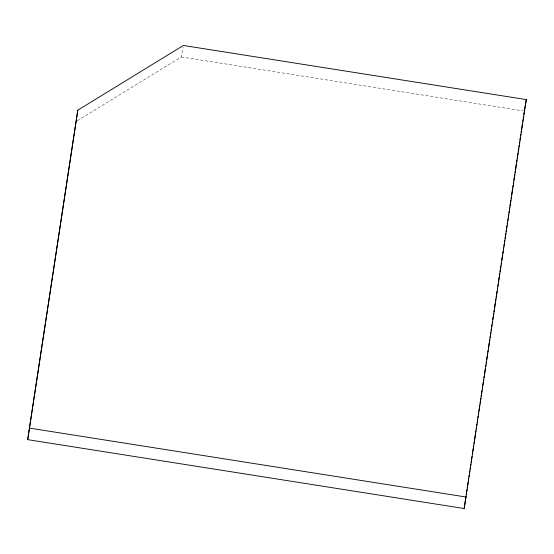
<?xml version="1.0" encoding="UTF-8"?>
<svg xmlns="http://www.w3.org/2000/svg" width="554" height="554" viewBox="0 0 554 554"><rect width="100%" height="100%" fill="white"/><g stroke="black" fill="none" stroke-linecap="round" stroke-linejoin="round"><path stroke-width="0.42" stroke-dasharray="2.77 2.08" d="M77.255 120.786L181.338 56.965L183.062 47.104M181.338 56.965L523.433 110.959"/><path stroke-width="0.83" d="M27.7 439.647L77.802 110.184L183.353 45.463L526.3 99.595L464.183 508.537L27.7 439.647L77.802 110.184M464.183 508.537L465.99 496.578M466.246 494.867L466.51 493.157M466.766 491.446L467.022 489.736M467.285 488.026L468.185 482.042M468.449 480.332L468.705 478.628M468.961 476.918L469.217 475.207M469.48 473.497L469.868 470.935M470.124 469.224L470.381 467.514M470.644 465.803L470.9 464.093M471.156 462.389L472.063 456.406M472.32 454.696L472.583 452.985M472.839 451.275L473.746 445.291M474.002 443.581L474.259 441.87M474.522 440.16L475.297 435.035M475.554 433.325L475.941 430.763M476.198 429.052L476.461 427.342M476.717 425.631L476.973 423.921M477.236 422.217L477.624 419.648M477.88 417.938L478.137 416.234M478.4 414.524L478.656 412.813M478.912 411.103L479.819 405.119M480.076 403.409L480.339 401.698M480.595 399.988L480.851 398.284M481.114 396.574L481.502 394.005M481.758 392.301L482.015 390.591M482.278 388.88L482.534 387.17M482.79 385.459L483.697 379.476M483.954 377.766L484.217 376.062M484.473 374.352L485.38 368.368M485.636 366.658L485.893 364.947M486.156 363.237L486.412 361.527M486.668 359.816L487.575 353.84M487.832 352.129L488.095 350.419M488.351 348.708L489.258 342.725M489.514 341.015L489.771 339.304M490.034 337.594L490.809 332.469M491.066 330.759L491.453 328.197M491.71 326.486L491.973 324.776M492.229 323.065L492.485 321.355M492.748 319.644L493.136 317.082M493.392 315.371L493.649 313.668M493.912 311.957L494.168 310.247M494.424 308.536L495.331 302.553M495.588 300.843L495.851 299.132M496.107 297.422L496.363 295.718M496.626 294.008L497.014 291.439M497.27 289.735L497.527 288.025M497.79 286.314L498.046 284.604M498.302 282.893L499.209 276.91M499.466 275.2L499.729 273.496M499.985 271.785L500.892 265.802M501.148 264.092L501.405 262.381M501.668 260.671L502.443 255.546M502.7 253.836L503.087 251.267M503.344 249.563L503.607 247.853M503.863 246.142L504.119 244.432M504.382 242.721L504.77 240.159M505.026 238.449L505.283 236.738M505.546 235.028L505.802 233.324M506.058 231.614L506.321 229.903M506.578 228.193L506.965 225.63M507.222 223.92L507.485 222.209M507.741 220.499L507.997 218.788M508.26 217.078L508.648 214.516M508.904 212.805L509.161 211.095M509.424 209.391L509.68 207.681M509.936 205.97L510.843 199.987M511.1 198.277L511.363 196.566M511.619 194.856L512.526 188.872M512.782 187.169L513.039 185.458M513.302 183.748L513.558 182.037M513.814 180.327L514.721 174.344M514.978 172.633L515.241 170.923M515.497 169.219L516.404 163.236M516.66 161.526L516.917 159.815M517.18 158.105L517.955 152.98M518.212 151.27L518.599 148.701M518.856 146.997L519.119 145.287M519.375 143.576L519.631 141.866M519.894 140.155L520.282 137.593M520.538 135.882L520.795 134.172M521.058 132.461L521.314 130.758M521.57 129.047L522.477 123.064M522.734 121.354L522.997 119.643M523.253 117.933L523.509 116.222M523.772 114.512L524.16 111.95M524.43 110.274L526.3 99.595M29.715 428.138L466.191 497.035"/></g></svg>
